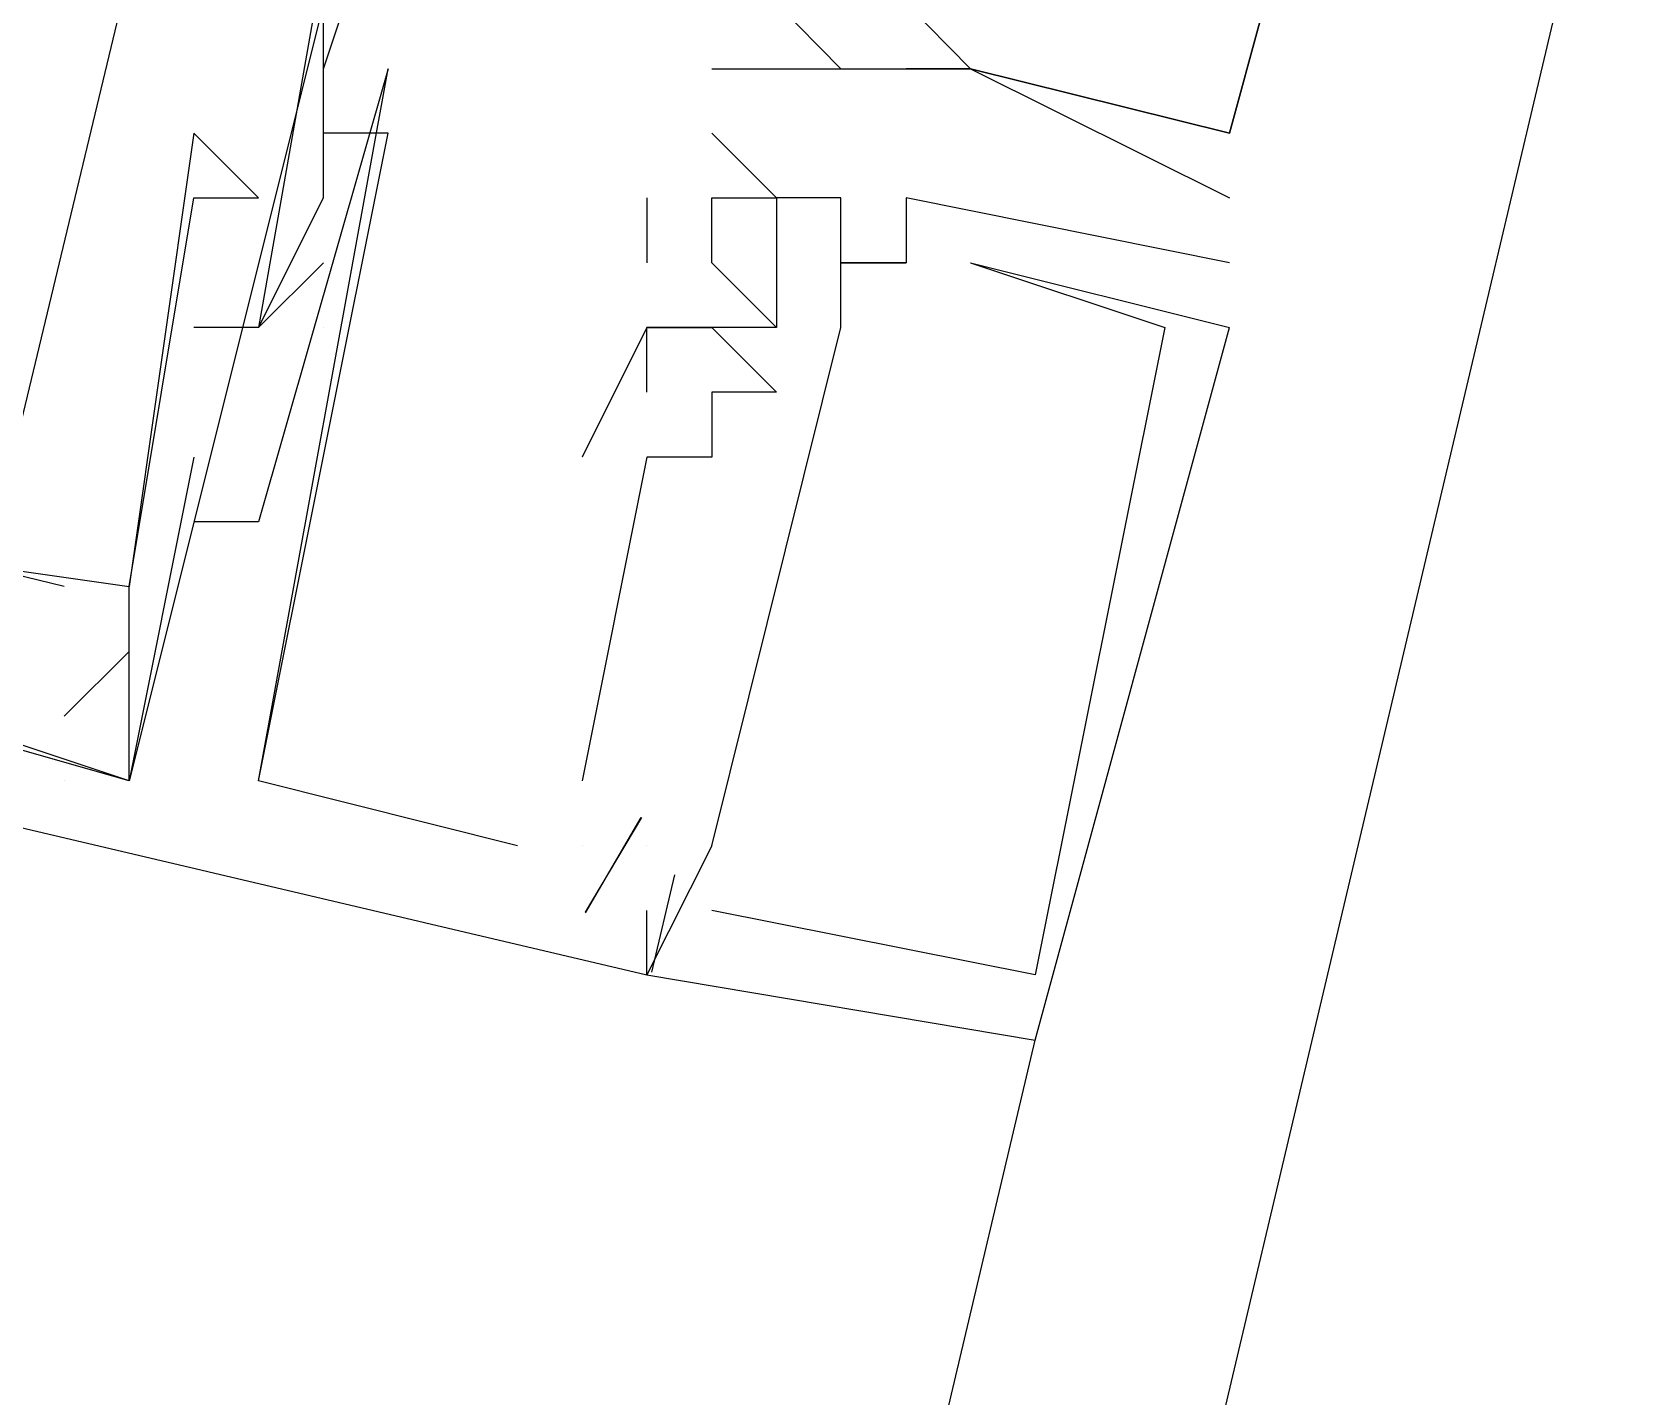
# Model space of a CAD drawing. Header units: feet. Extents: x -84 to 198, y -22 to 181.
# Drawn here: x 126.6466 to 126.9754, y 133.8111 to 134.092 of the extents above; entities that cross this region are included whole.
import ezdxf

# ---------------------------------------------------------------- set-up
doc = ezdxf.new("R2010")
doc.units = ezdxf.units.FT
doc.layers.add('A-LINEA', color=7, linetype='CONTINUOUS')

msp = doc.modelspace()

# ---------------------------------------------------------------- linework, layer by layer
at = {"layer": 'A-LINEA'}
for p, q in [((125.2, 126.6578), (128.6933, 141.4178)), ((126.6267, 133.9378), (126.7067, 134.2711)), ((126.7067, 134.0844), (126.7067, 134.0844)), ((126.7067, 134.0844), (126.7067, 134.0844)), ((126.7067, 134.0844), (126.7067, 134.0844)), ((126.72, 134.0844), (126.72, 134.0844)), ((126.72, 134.0844), (126.72, 134.0844)), ((126.72, 134.0844), (126.72, 134.0844)), ((126.72, 134.0844), (126.72, 134.0844)), ((126.72, 134.0844), (126.72, 134.0844)), ((126.72, 134.0844), (126.72, 134.0844)), ((126.72, 134.0844), (126.72, 134.0844)), ((126.72, 134.0844), (126.72, 134.0844)), ((126.72, 134.0844), (126.72, 134.0844)), ((126.7867, 134.0844), (126.7867, 134.0844)), ((126.7867, 134.0844), (126.7867, 134.0844)), ((126.7867, 134.0844), (126.7867, 134.0844)), ((126.7867, 134.0844), (126.7867, 134.0844)), ((126.8, 134.0844), (126.8, 134.0844)), ((126.8, 134.0844), (126.8, 134.0844)), ((126.8, 134.0844), (126.8, 134.0844)), ((126.8, 134.0844), (126.8, 134.0844)), ((126.8133, 134.0844), (126.8133, 134.0844)), ((126.8133, 134.0844), (126.8133, 134.0844)), ((126.8133, 134.0844), (126.8133, 134.0844)), ((126.8133, 134.0844), (126.8133, 134.0844)), ((126.8267, 134.0844), (126.8267, 134.0844)), ((126.8267, 134.0844), (126.8267, 134.0844)), ((126.8267, 134.0844), (126.8267, 134.0844)), ((126.8267, 134.0844), (126.8267, 134.0844)), ((126.8267, 134.0844), (126.8267, 134.0844)), ((126.8267, 134.0844), (126.8267, 134.0844)), ((126.8267, 134.0844), (126.8267, 134.0844)), ((126.8267, 134.0844), (126.8267, 134.0844)), ((126.84, 134.0844), (126.8933, 134.0578)), ((126.84, 134.0844), (126.84, 134.0844)), ((126.84, 134.0844), (126.84, 134.0844)), ((126.84, 134.0844), (126.84, 134.0844)), ((126.84, 134.0844), (126.8933, 134.0578)), ((126.84, 134.0844), (126.84, 134.0844)), ((126.84, 134.0844), (126.84, 134.0844)), ((126.84, 134.0844), (126.84, 134.0844)), ((126.84, 134.0844), (126.8933, 134.0578)), ((126.84, 134.0844), (126.84, 134.0844)), ((126.84, 134.0844), (126.84, 134.0844)), ((126.84, 134.0844), (126.84, 134.0844)), ((126.84, 134.0844), (126.8933, 134.0578)), ((126.84, 134.0844), (126.84, 134.0844)), ((126.84, 134.0844), (126.84, 134.0844)), ((126.84, 134.0844), (126.84, 134.0844)), ((126.84, 134.0844), (126.84, 134.0844)), ((126.68, 134.0711), (126.68, 134.0711)), ((126.68, 134.0711), (126.68, 134.0711)), ((126.68, 134.0711), (126.68, 134.0711)), ((126.68, 134.0711), (126.68, 134.0711)), ((126.68, 134.0711), (126.68, 134.0711)), ((126.68, 134.0711), (126.68, 134.0711)), ((126.7067, 134.0711), (126.7067, 134.0711)), ((126.7067, 134.0711), (126.7067, 134.0711)), ((126.7067, 134.0711), (126.7067, 134.0711)), ((126.72, 134.0711), (126.7067, 134.0711)), ((126.7067, 134.0711), (126.7067, 134.0711)), ((126.72, 134.0711), (126.7067, 134.0711)), ((126.7067, 134.0711), (126.7067, 134.0711)), ((126.72, 134.0711), (126.7067, 134.0711)), ((126.7067, 134.0711), (126.7067, 134.0711)), ((126.72, 134.0711), (126.72, 134.0711)), ((126.72, 134.0711), (126.72, 134.0711)), ((126.72, 134.0711), (126.72, 134.0711)), ((126.72, 134.0711), (126.72, 134.0711)), ((126.72, 134.0711), (126.72, 134.0711)), ((126.72, 134.0711), (126.72, 134.0711)), ((126.8, 134.0578), (126.7867, 134.0711)), ((126.7867, 134.0711), (126.7867, 134.0711)), ((126.8, 134.0578), (126.7867, 134.0711)), ((126.7867, 134.0711), (126.7867, 134.0711)), ((126.8, 134.0578), (126.7867, 134.0711)), ((126.7867, 134.0711), (126.7867, 134.0711)), ((126.8, 134.0578), (126.7867, 134.0711)), ((126.7867, 134.0711), (126.7867, 134.0711)), ((126.8, 134.0578), (126.7867, 134.0711)), ((126.7867, 134.0711), (126.7867, 134.0711)), ((126.8, 134.0578), (126.7867, 134.0711)), ((126.7867, 134.0711), (126.7867, 134.0711)), ((126.8, 134.0578), (126.7867, 134.0711)), ((126.7867, 134.0711), (126.7867, 134.0711)), ((126.8, 134.0578), (126.7867, 134.0711)), ((126.7867, 134.0711), (126.7867, 134.0711)), ((126.8933, 134.0711), (126.8933, 134.0711)), ((126.8933, 134.0711), (126.8933, 134.0711)), ((126.8933, 134.0711), (126.8933, 134.0711)), ((126.8933, 134.0711), (126.8933, 134.0711)), ((126.8933, 134.0711), (126.8933, 134.0711)), ((126.8933, 134.0711), (126.8933, 134.0711)), ((126.8933, 134.0711), (126.8933, 134.0711)), ((126.68, 134.0578), (126.68, 134.0578)), ((126.68, 134.0578), (126.68, 134.0578)), ((126.68, 134.0578), (126.68, 134.0578)), ((126.68, 134.0578), (126.68, 134.0578)), ((126.68, 134.0578), (126.68, 134.0578)), ((126.68, 134.0578), (126.68, 134.0578)), ((126.6933, 134.0578), (126.6933, 134.0578)), ((126.6933, 134.0578), (126.6933, 134.0578)), ((126.6933, 134.0578), (126.6933, 134.0578)), ((126.6933, 134.0578), (126.6933, 134.0578)), ((126.6933, 134.0578), (126.6933, 134.0578)), ((126.6933, 134.0578), (126.6933, 134.0578)), ((126.7067, 134.0578), (126.7067, 134.0578)), ((126.7067, 134.0578), (126.7067, 134.0578)), ((126.7067, 134.0578), (126.7067, 134.0578)), ((126.7733, 134.0578), (126.7733, 134.0444)), ((126.7733, 134.0578), (126.7733, 134.0578)), ((126.7733, 134.0578), (126.7733, 134.0444)), ((126.7733, 134.0578), (126.7733, 134.0578)), ((126.7733, 134.0578), (126.7733, 134.0444)), ((126.7733, 134.0578), (126.7733, 134.0578)), ((126.7733, 134.0578), (126.7733, 134.0444)), ((126.7733, 134.0578), (126.7733, 134.0578)), ((126.7733, 134.0578), (126.7733, 134.0444)), ((126.7733, 134.0578), (126.7733, 134.0578)), ((126.7733, 134.0578), (126.7733, 134.0444)), ((126.7733, 134.0578), (126.7733, 134.0578)), ((126.7733, 134.0578), (126.7733, 134.0444)), ((126.7733, 134.0578), (126.7733, 134.0578)), ((126.7733, 134.0578), (126.7733, 134.0444)), ((126.7733, 134.0578), (126.7733, 134.0578)), ((126.7867, 134.0578), (126.7867, 134.0578)), ((126.7867, 134.0578), (126.7867, 134.0578)), ((126.7867, 134.0578), (126.7867, 134.0578)), ((126.7867, 134.0578), (126.7867, 134.0578)), ((126.7867, 134.0578), (126.7867, 134.0578)), ((126.7867, 134.0578), (126.7867, 134.0578)), ((126.7867, 134.0578), (126.7867, 134.0578)), ((126.7867, 134.0578), (126.7867, 134.0578)), ((126.7867, 134.0578), (126.7867, 134.0578)), ((126.7867, 134.0578), (126.7867, 134.0578)), ((126.7867, 134.0578), (126.7867, 134.0578)), ((126.7867, 134.0578), (126.7867, 134.0578)), ((126.7867, 134.0578), (126.7867, 134.0578)), ((126.7867, 134.0578), (126.7867, 134.0578)), ((126.7867, 134.0578), (126.7867, 134.0578)), ((126.7867, 134.0578), (126.7867, 134.0578)), ((126.7867, 134.0578), (126.7867, 134.0578)), ((126.7867, 134.0578), (126.7867, 134.0578)), ((126.7867, 134.0578), (126.7867, 134.0578)), ((126.7867, 134.0578), (126.7867, 134.0578)), ((126.7867, 134.0578), (126.7867, 134.0578)), ((126.7867, 134.0578), (126.7867, 134.0578)), ((126.7867, 134.0578), (126.7867, 134.0578)), ((126.7867, 134.0578), (126.7867, 134.0578)), ((126.8, 134.0578), (126.8, 134.0578)), ((126.8, 134.0578), (126.8, 134.0578)), ((126.8, 134.0578), (126.8, 134.0578)), ((126.8, 134.0578), (126.8, 134.0578)), ((126.8, 134.0578), (126.8, 134.0578)), ((126.8, 134.0578), (126.8, 134.0578)), ((126.8, 134.0578), (126.8, 134.0578)), ((126.8, 134.0578), (126.8, 134.0578)), ((126.8, 134.0578), (126.8, 134.0578)), ((126.8, 134.0578), (126.8, 134.0578)), ((126.8, 134.0578), (126.8, 134.0578)), ((126.8, 134.0578), (126.8, 134.0578)), ((126.8, 134.0578), (126.8, 134.0578)), ((126.8, 134.0578), (126.8, 134.0578)), ((126.8, 134.0578), (126.8, 134.0578)), ((126.8, 134.0578), (126.8, 134.0578)), ((126.8133, 134.0578), (126.8133, 134.0578)), ((126.8133, 134.0578), (126.8133, 134.0578)), ((126.8133, 134.0578), (126.8133, 134.0578)), ((126.8133, 134.0578), (126.8133, 134.0578)), ((126.8133, 134.0578), (126.8133, 134.0578)), ((126.8133, 134.0578), (126.8133, 134.0578)), ((126.8133, 134.0578), (126.8133, 134.0578)), ((126.8133, 134.0578), (126.8133, 134.0578)), ((126.8267, 134.0578), (126.8267, 134.0578)), ((126.8267, 134.0578), (126.8267, 134.0578)), ((126.8267, 134.0578), (126.8267, 134.0578)), ((126.8267, 134.0578), (126.8267, 134.0578)), ((126.8933, 134.0444), (126.8267, 134.0578)), ((126.8267, 134.0578), (126.8267, 134.0578)), ((126.8933, 134.0444), (126.8267, 134.0578)), ((126.8267, 134.0578), (126.8267, 134.0578)), ((126.8933, 134.0444), (126.8267, 134.0578)), ((126.8267, 134.0578), (126.8267, 134.0578)), ((126.8933, 134.0444), (126.8267, 134.0578)), ((126.8267, 134.0578), (126.8267, 134.0578)), ((126.8267, 134.0578), (126.8267, 134.0578)), ((126.8933, 134.0578), (126.8933, 134.0578)), ((126.8933, 134.0578), (126.8933, 134.0578)), ((126.8933, 134.0578), (126.8933, 134.0578)), ((126.8933, 134.0578), (126.8933, 134.0578)), ((126.8933, 134.0578), (126.8933, 134.0578)), ((126.8933, 134.0578), (126.8933, 134.0578)), ((126.7067, 134.0444), (126.7067, 134.0444)), ((126.7067, 134.0444), (126.7067, 134.0444)), ((126.7067, 134.0444), (126.7067, 134.0444)), ((126.7733, 134.0444), (126.7733, 134.0444)), ((126.7733, 134.0444), (126.7733, 134.0444)), ((126.7733, 134.0444), (126.7733, 134.0444)), ((126.7733, 134.0444), (126.7733, 134.0444)), ((126.7733, 134.0444), (126.7733, 134.0444)), ((126.7733, 134.0444), (126.7733, 134.0444)), ((126.7733, 134.0444), (126.7733, 134.0444)), ((126.7733, 134.0444), (126.7733, 134.0444)), ((126.7867, 134.0444), (126.7867, 134.0444)), ((126.7867, 134.0444), (126.7867, 134.0444)), ((126.7867, 134.0444), (126.7867, 134.0444)), ((126.7867, 134.0444), (126.7867, 134.0444)), ((126.7867, 134.0444), (126.7867, 134.0444)), ((126.7867, 134.0444), (126.7867, 134.0444)), ((126.7867, 134.0444), (126.7867, 134.0444)), ((126.7867, 134.0444), (126.7867, 134.0444)), ((126.8, 134.0444), (126.8, 134.0444)), ((126.8, 134.0444), (126.8, 134.0444)), ((126.8, 134.0444), (126.8, 134.0444)), ((126.8, 134.0444), (126.8, 134.0444)), ((126.8, 134.0444), (126.8, 134.0444)), ((126.8133, 134.0444), (126.8133, 134.0444)), ((126.8133, 134.0444), (126.8133, 134.0444)), ((126.8133, 134.0444), (126.8133, 134.0444)), ((126.8133, 134.0311), (126.8133, 134.0444)), ((126.8133, 134.0444), (126.8133, 134.0444)), ((126.8133, 134.0444), (126.8133, 134.0444)), ((126.8133, 134.0311), (126.8133, 134.0444)), ((126.8133, 134.0444), (126.8133, 134.0444)), ((126.8133, 134.0444), (126.8133, 134.0444)), ((126.8133, 134.0311), (126.8133, 134.0444)), ((126.8133, 134.0444), (126.8133, 134.0444)), ((126.8133, 134.0444), (126.8133, 134.0444)), ((126.8133, 134.0311), (126.8133, 134.0444)), ((126.8133, 134.0444), (126.8133, 134.0444)), ((126.8133, 134.0444), (126.8133, 134.0444)), ((126.8133, 134.0311), (126.8133, 134.0444)), ((126.8133, 134.0444), (126.8133, 134.0444)), ((126.8133, 134.0444), (126.8133, 134.0444)), ((126.8133, 134.0311), (126.8133, 134.0444)), ((126.8133, 134.0444), (126.8133, 134.0444)), ((126.8133, 134.0444), (126.8133, 134.0444)), ((126.8133, 134.0444), (126.8133, 134.0444)), ((126.8133, 134.0444), (126.8133, 134.0444)), ((126.8133, 134.0444), (126.8133, 134.0444)), ((126.8267, 134.0444), (126.8267, 134.0444)), ((126.8267, 134.0444), (126.8267, 134.0444)), ((126.8267, 134.0444), (126.8267, 134.0444)), ((126.8267, 134.0444), (126.8267, 134.0444)), ((126.8267, 134.0444), (126.8267, 134.0444)), ((126.8267, 134.0444), (126.8267, 134.0444)), ((126.8267, 134.0444), (126.8267, 134.0444)), ((126.8267, 134.0444), (126.8267, 134.0444)), ((126.8267, 134.0444), (126.8267, 134.0444)), ((126.8267, 134.0444), (126.8267, 134.0444)), ((126.8267, 134.0444), (126.8267, 134.0444)), ((126.8267, 134.0444), (126.8267, 134.0444)), ((126.8267, 134.0444), (126.8267, 134.0444)), ((126.8267, 134.0444), (126.8267, 134.0444)), ((126.8267, 134.0444), (126.8267, 134.0444)), ((126.8267, 134.0444), (126.8267, 134.0444)), ((126.8267, 134.0444), (126.8267, 134.0444)), ((126.84, 134.0444), (126.84, 134.0444)), ((126.84, 134.0444), (126.84, 134.0444)), ((126.84, 134.0444), (126.84, 134.0444)), ((126.84, 134.0444), (126.84, 134.0444)), ((126.84, 134.0444), (126.84, 134.0444)), ((126.84, 134.0444), (126.84, 134.0444)), ((126.84, 134.0444), (126.84, 134.0444)), ((126.84, 134.0444), (126.84, 134.0444)), ((126.8933, 134.0444), (126.8933, 134.0444)), ((126.8933, 134.0444), (126.8933, 134.0444)), ((126.8933, 134.0444), (126.8933, 134.0444)), ((126.8933, 134.0444), (126.8933, 134.0444)), ((126.8933, 134.0444), (126.8933, 134.0444)), ((126.8933, 134.0444), (126.8933, 134.0444)), ((126.8933, 134.0444), (126.8933, 134.0444)), ((126.8933, 134.0444), (126.8933, 134.0444)), ((126.68, 134.0311), (126.68, 134.0311)), ((126.68, 134.0311), (126.68, 134.0311)), ((126.68, 134.0311), (126.68, 134.0311)), ((126.6933, 134.0311), (126.6933, 134.0311)), ((126.6933, 134.0311), (126.6933, 134.0311)), ((126.6933, 134.0311), (126.6933, 134.0311)), ((126.6933, 134.0311), (126.6933, 134.0311)), ((126.6933, 134.0311), (126.6933, 134.0311)), ((126.6933, 134.0311), (126.6933, 134.0311)), ((126.6933, 134.0311), (126.6933, 134.0311)), ((126.6933, 134.0311), (126.6933, 134.0311)), ((126.6933, 134.0311), (126.6933, 134.0311)), ((126.7067, 134.0311), (126.7067, 134.0311)), ((126.7067, 134.0311), (126.7067, 134.0311)), ((126.7067, 134.0311), (126.7067, 134.0311)), ((126.7067, 134.0311), (126.7067, 134.0311)), ((126.7067, 134.0311), (126.7067, 134.0311)), ((126.7067, 134.0311), (126.7067, 134.0311)), ((126.7733, 134.0311), (126.7733, 134.0311)), ((126.7733, 134.0311), (126.7733, 134.0311)), ((126.7733, 134.0311), (126.7733, 134.0311)), ((126.7733, 134.0311), (126.7733, 134.0311)), ((126.7733, 134.0311), (126.7733, 134.0311)), ((126.7733, 134.0311), (126.7733, 134.0311)), ((126.7733, 134.0311), (126.7733, 134.0311)), ((126.7733, 134.0311), (126.7733, 134.0311)), ((126.7733, 134.0311), (126.7733, 134.0311)), ((126.7733, 134.0311), (126.7733, 134.0311)), ((126.7733, 134.0311), (126.7733, 134.0311)), ((126.7733, 134.0311), (126.7733, 134.0311)), ((126.7733, 134.0311), (126.7733, 134.0311)), ((126.7733, 134.0311), (126.7733, 134.0311)), ((126.7733, 134.0311), (126.7733, 134.0311)), ((126.7733, 134.0311), (126.7733, 134.0311)), ((126.7733, 134.0311), (126.7733, 134.0311)), ((126.7733, 134.0311), (126.7733, 134.0311)), ((126.7733, 134.0311), (126.7733, 134.0311)), ((126.7733, 134.0311), (126.7733, 134.0311)), ((126.7733, 134.0311), (126.7733, 134.0311)), ((126.7733, 134.0311), (126.7733, 134.0311)), ((126.7733, 134.0311), (126.7733, 134.0311)), ((126.7733, 134.0311), (126.7733, 134.0311)), ((126.7733, 134.0311), (126.7733, 134.0311)), ((126.7733, 134.0311), (126.7733, 134.0311)), ((126.7733, 134.0311), (126.7733, 134.0311)), ((126.7733, 134.0311), (126.7733, 134.0311)), ((126.7733, 134.0311), (126.7733, 134.0311)), ((126.7733, 134.0311), (126.7733, 134.0311)), ((126.7733, 134.0311), (126.7733, 134.0311)), ((126.7733, 134.0311), (126.7733, 134.0311)), ((126.7867, 134.0311), (126.7867, 134.0311)), ((126.7867, 133.9244), (126.8133, 134.0311)), ((126.7867, 134.0311), (126.7867, 134.0311)), ((126.7867, 134.0311), (126.7867, 134.0311)), ((126.7867, 134.0311), (126.7867, 134.0311)), ((126.7867, 133.9244), (126.8133, 134.0311)), ((126.7867, 134.0311), (126.7867, 134.0311)), ((126.7867, 134.0311), (126.7867, 134.0311)), ((126.7867, 134.0311), (126.7867, 134.0311)), ((126.7867, 133.9244), (126.8133, 134.0311)), ((126.7867, 134.0311), (126.7867, 134.0311)), ((126.7867, 134.0311), (126.7867, 134.0311)), ((126.7867, 134.0311), (126.7867, 134.0311)), ((126.7867, 133.9244), (126.8133, 134.0311)), ((126.7867, 134.0311), (126.7867, 134.0311)), ((126.7867, 134.0311), (126.7867, 134.0311)), ((126.7867, 134.0311), (126.7867, 134.0311)), ((126.7867, 134.0311), (126.7867, 134.0311)), ((126.7867, 133.9244), (126.8133, 134.0311)), ((126.7867, 134.0311), (126.7867, 134.0311)), ((126.7867, 134.0311), (126.7867, 134.0311)), ((126.7867, 134.0311), (126.7867, 134.0311)), ((126.7867, 134.0311), (126.7867, 134.0311)), ((126.7867, 133.9244), (126.8133, 134.0311)), ((126.7867, 134.0311), (126.7867, 134.0311)), ((126.7867, 134.0311), (126.7867, 134.0311)), ((126.7867, 134.0311), (126.7867, 134.0311)), ((126.7867, 134.0311), (126.7867, 134.0311)), ((126.7867, 134.0311), (126.7867, 134.0311)), ((126.7867, 134.0311), (126.7867, 134.0311)), ((126.7867, 134.0311), (126.7867, 134.0311)), ((126.7867, 134.0311), (126.7867, 134.0311)), ((126.7867, 133.9244), (126.8133, 134.0311)), ((126.7867, 134.0311), (126.7867, 134.0311)), ((126.7867, 134.0311), (126.7867, 134.0311)), ((126.7867, 133.9244), (126.8133, 134.0311)), ((126.7867, 134.0311), (126.7867, 134.0311)), ((126.7867, 134.0311), (126.7867, 134.0311)), ((126.7867, 133.9244), (126.8133, 134.0311)), ((126.7867, 134.0311), (126.7867, 134.0311)), ((126.7867, 134.0311), (126.7867, 134.0311)), ((126.8, 134.0311), (126.8, 134.0311)), ((126.8, 134.0311), (126.8, 134.0311)), ((126.8, 134.0311), (126.8, 134.0311)), ((126.8, 134.0311), (126.8, 134.0311)), ((126.8, 134.0311), (126.8, 134.0311)), ((126.8, 134.0311), (126.8, 134.0311)), ((126.8, 134.0311), (126.8, 134.0311)), ((126.8, 134.0311), (126.8, 134.0311)), ((126.8, 134.0311), (126.8, 134.0311)), ((126.8, 134.0311), (126.8, 134.0311)), ((126.8, 134.0311), (126.8, 134.0311)), ((126.8, 134.0311), (126.8, 134.0311)), ((126.8, 134.0311), (126.8, 134.0311)), ((126.8, 134.0311), (126.8, 134.0311)), ((126.8, 134.0311), (126.8, 134.0311)), ((126.8, 134.0311), (126.8, 134.0311)), ((126.8, 134.0311), (126.8, 134.0311)), ((126.8, 134.0311), (126.8, 134.0311)), ((126.8, 134.0311), (126.8, 134.0311)), ((126.8, 134.0311), (126.8, 134.0311)), ((126.8, 134.0311), (126.8, 134.0311)), ((126.8, 134.0311), (126.8, 134.0311)), ((126.8, 134.0311), (126.8, 134.0311)), ((126.8, 134.0311), (126.8, 134.0311)), ((126.8, 134.0311), (126.8, 134.0311)), ((126.8, 134.0311), (126.8, 134.0311)), ((126.8, 134.0311), (126.8, 134.0311)), ((126.8133, 134.0311), (126.8133, 134.0311)), ((126.8133, 134.0311), (126.8133, 134.0311)), ((126.8133, 134.0311), (126.8133, 134.0311)), ((126.8133, 134.0311), (126.8133, 134.0311)), ((126.8133, 134.0311), (126.8133, 134.0311)), ((126.8133, 134.0311), (126.8133, 134.0311)), ((126.8133, 134.0311), (126.8133, 134.0311)), ((126.8133, 134.0311), (126.8133, 134.0311)), ((126.8133, 134.0311), (126.8133, 134.0311)), ((126.8133, 134.0311), (126.8133, 134.0311)), ((126.8133, 134.0311), (126.8133, 134.0311)), ((126.8133, 134.0311), (126.8133, 134.0311)), ((126.8133, 134.0311), (126.8133, 134.0311)), ((126.8133, 134.0311), (126.8133, 134.0311)), ((126.8133, 134.0311), (126.8133, 134.0311)), ((126.8133, 134.0311), (126.8133, 134.0311)), ((126.8133, 134.0311), (126.8133, 134.0311)), ((126.88, 134.0311), (126.88, 134.0311)), ((126.88, 134.0311), (126.88, 134.0311)), ((126.88, 134.0311), (126.88, 134.0311)), ((126.88, 134.0311), (126.88, 134.0311)), ((126.88, 134.0311), (126.88, 134.0311)), ((126.88, 134.0311), (126.88, 134.0311)), ((126.8933, 134.0311), (126.8933, 134.0311)), ((126.8933, 134.0311), (126.8933, 134.0311)), ((126.8933, 134.0311), (126.8933, 134.0311)), ((126.8933, 134.0311), (126.8933, 134.0311)), ((126.8933, 134.0311), (126.8933, 134.0311)), ((126.8933, 134.0311), (126.8933, 134.0311)), ((126.8933, 134.0311), (126.8933, 134.0311)), ((126.8933, 134.0311), (126.8933, 134.0311)), ((126.7733, 134.0178), (126.7733, 134.0178)), ((126.7733, 134.0178), (126.7733, 134.0178)), ((126.7733, 134.0178), (126.7733, 134.0178)), ((126.7733, 134.0178), (126.7733, 134.0178)), ((126.7733, 134.0178), (126.7733, 134.0178)), ((126.7733, 134.0178), (126.7733, 134.0178)), ((126.7733, 134.0178), (126.7733, 134.0178)), ((126.7733, 134.0178), (126.7733, 134.0178)), ((126.7733, 134.0178), (126.7733, 134.0178)), ((126.7733, 134.0178), (126.7733, 134.0178)), ((126.7733, 134.0178), (126.7733, 134.0178)), ((126.7733, 134.0178), (126.7733, 134.0178)), ((126.7867, 134.0178), (126.7867, 134.0178)), ((126.7867, 134.0178), (126.7867, 134.0178)), ((126.7867, 134.0178), (126.7867, 134.0178)), ((126.7867, 134.0178), (126.7867, 134.0178)), ((126.7867, 134.0178), (126.7867, 134.0178)), ((126.7867, 134.0178), (126.7867, 134.0178)), ((126.7867, 134.0178), (126.7867, 134.0178)), ((126.7867, 134.0178), (126.7867, 134.0178)), ((126.7867, 134.0178), (126.7867, 134.0178)), ((126.8, 134.0178), (126.8, 134.0178)), ((126.8, 134.0178), (126.8, 134.0178)), ((126.8, 134.0178), (126.8, 134.0178)), ((126.8, 134.0178), (126.8, 134.0178)), ((126.8, 134.0178), (126.8, 134.0178)), ((126.8, 134.0178), (126.8, 134.0178)), ((126.8, 134.0178), (126.8, 134.0178)), ((126.8, 134.0178), (126.8, 134.0178)), ((126.8, 134.0178), (126.8, 134.0178)), ((126.68, 134.0044), (126.68, 134.0044)), ((126.68, 134.0044), (126.68, 134.0044)), ((126.68, 134.0044), (126.68, 134.0044)), ((126.68, 134.0044), (126.68, 134.0044)), ((126.68, 134.0044), (126.68, 134.0044)), ((126.68, 134.0044), (126.68, 134.0044)), ((126.7733, 134.0044), (126.76, 133.9378)), ((126.76, 134.0044), (126.76, 134.0044)), ((126.7733, 134.0044), (126.76, 133.9378)), ((126.76, 134.0044), (126.76, 134.0044)), ((126.7733, 134.0044), (126.76, 133.9378)), ((126.76, 134.0044), (126.76, 134.0044)), ((126.7733, 134.0044), (126.76, 133.9378)), ((126.76, 134.0044), (126.76, 134.0044)), ((126.7733, 134.0044), (126.76, 133.9378)), ((126.76, 134.0044), (126.76, 134.0044)), ((126.7733, 134.0044), (126.76, 133.9378)), ((126.76, 134.0044), (126.76, 134.0044)), ((126.7733, 134.0044), (126.76, 133.9378)), ((126.76, 134.0044), (126.76, 134.0044)), ((126.7733, 134.0044), (126.76, 133.9378)), ((126.76, 134.0044), (126.76, 134.0044)), ((126.7733, 134.0044), (126.76, 133.9378)), ((126.76, 134.0044), (126.76, 134.0044)), ((126.7733, 134.0044), (126.7733, 134.0044)), ((126.7733, 134.0044), (126.7733, 134.0044)), ((126.7733, 134.0044), (126.7733, 134.0044)), ((126.7733, 134.0044), (126.7733, 134.0044)), ((126.7733, 134.0044), (126.7733, 134.0044)), ((126.7733, 134.0044), (126.7733, 134.0044)), ((126.7733, 134.0044), (126.7733, 134.0044)), ((126.7733, 134.0044), (126.7733, 134.0044)), ((126.7733, 134.0044), (126.7733, 134.0044)), ((126.7733, 134.0044), (126.7733, 134.0044)), ((126.7733, 134.0044), (126.7733, 134.0044)), ((126.7733, 134.0044), (126.7733, 134.0044)), ((126.7867, 134.0044), (126.7733, 134.0044)), ((126.7733, 134.0044), (126.7733, 134.0044)), ((126.7733, 134.0044), (126.7733, 134.0044)), ((126.7867, 134.0044), (126.7733, 134.0044)), ((126.7733, 134.0044), (126.7733, 134.0044)), ((126.7733, 134.0044), (126.7733, 134.0044)), ((126.7867, 134.0044), (126.7733, 134.0044)), ((126.7733, 134.0044), (126.7733, 134.0044)), ((126.7733, 134.0044), (126.7733, 134.0044)), ((126.7867, 134.0044), (126.7867, 134.0044)), ((126.7867, 134.0044), (126.7867, 134.0044)), ((126.7867, 134.0044), (126.7867, 134.0044)), ((126.7867, 134.0044), (126.7867, 134.0044)), ((126.7867, 134.0044), (126.7867, 134.0044)), ((126.7867, 134.0044), (126.7867, 134.0044)), ((126.7867, 134.0044), (126.7867, 134.0044)), ((126.7867, 134.0044), (126.7867, 134.0044)), ((126.7867, 134.0044), (126.7867, 134.0044)), ((126.68, 133.9911), (126.68, 133.9911)), ((126.68, 133.9911), (126.68, 133.9911)), ((126.68, 133.9911), (126.68, 133.9911)), ((126.68, 133.9911), (126.68, 133.9911)), ((126.68, 133.9911), (126.68, 133.9911)), ((126.68, 133.9911), (126.68, 133.9911)), ((126.6933, 133.9911), (126.6933, 133.9911)), ((126.6933, 133.9911), (126.6933, 133.9911)), ((126.6933, 133.9911), (126.6933, 133.9911)), ((126.6933, 133.9911), (126.6933, 133.9911)), ((126.6933, 133.9911), (126.6933, 133.9911)), ((126.6933, 133.9911), (126.6933, 133.9911)), ((126.6533, 133.9778), (126.6533, 133.9778)), ((126.6533, 133.9778), (126.6533, 133.9778)), ((126.6533, 133.9778), (126.6533, 133.9778)), ((126.6533, 133.9778), (126.6533, 133.9778)), ((126.6533, 133.9778), (126.6533, 133.9778)), ((126.6533, 133.9778), (126.6533, 133.9778)), ((126.6667, 133.9778), (126.6667, 133.9778)), ((126.6667, 133.9778), (126.6667, 133.9778)), ((126.6667, 133.9778), (126.6667, 133.9778)), ((126.6667, 133.9778), (126.6667, 133.9778)), ((126.6667, 133.9778), (126.6667, 133.9778)), ((126.6667, 133.9778), (126.6667, 133.9778)), ((126.6667, 133.9778), (126.6667, 133.9778)), ((126.6667, 133.9778), (126.6667, 133.9778)), ((126.6667, 133.9778), (126.6667, 133.9778)), ((126.6667, 133.9778), (126.6667, 133.9778)), ((126.6667, 133.9778), (126.6667, 133.9778)), ((126.6667, 133.9778), (126.6667, 133.9778)), ((126.6667, 133.9778), (126.6667, 133.9778)), ((126.6667, 133.9778), (126.6667, 133.9778)), ((126.6667, 133.9778), (126.6667, 133.9778)), ((126.6667, 133.9778), (126.6667, 133.9778)), ((126.6667, 133.9778), (126.6667, 133.9778)), ((126.6667, 133.9778), (126.6667, 133.9778)), ((126.6533, 133.9511), (126.6667, 133.9644)), ((126.6533, 133.9511), (126.6667, 133.9644)), ((126.6533, 133.9511), (126.6667, 133.9644)), ((126.6533, 133.9511), (126.6667, 133.9644)), ((126.6533, 133.9511), (126.6667, 133.9644)), ((126.6533, 133.9511), (126.6667, 133.9644)), ((126.6667, 133.9644), (126.6667, 133.9644)), ((126.6667, 133.9644), (126.6667, 133.9644)), ((126.6667, 133.9644), (126.6667, 133.9644)), ((126.6667, 133.9644), (126.6667, 133.9644)), ((126.6667, 133.9644), (126.6667, 133.9644)), ((126.6667, 133.9644), (126.6667, 133.9644)), ((126.6533, 133.9511), (126.6533, 133.9511)), ((126.6533, 133.9511), (126.6533, 133.9511)), ((126.6533, 133.9511), (126.6533, 133.9511)), ((126.6533, 133.9511), (126.6533, 133.9511)), ((126.6533, 133.9511), (126.6533, 133.9511)), ((126.6533, 133.9511), (126.6533, 133.9511)), ((126.6667, 133.9511), (126.6667, 133.9511)), ((126.6667, 133.9511), (126.6667, 133.9511)), ((126.6667, 133.9511), (126.6667, 133.9511)), ((126.6667, 133.9511), (126.6667, 133.9511)), ((126.6667, 133.9511), (126.6667, 133.9511)), ((126.6667, 133.9511), (126.6667, 133.9511)), ((126.6533, 133.9378), (126.6533, 133.9378)), ((126.6533, 133.9378), (126.6533, 133.9378)), ((126.6533, 133.9378), (126.6533, 133.9378)), ((126.6667, 133.9378), (126.6667, 133.9378)), ((126.6667, 133.9378), (126.6667, 133.9378)), ((126.6667, 133.9378), (126.6667, 133.9378)), ((126.6667, 133.9378), (126.6667, 133.9378)), ((126.6667, 133.9378), (126.6667, 133.9378)), ((126.6667, 133.9378), (126.6667, 133.9378)), ((126.6667, 133.9378), (126.6667, 133.9378)), ((126.6667, 133.9378), (126.6667, 133.9378)), ((126.6667, 133.9378), (126.6667, 133.9378)), ((126.6667, 133.9378), (126.6667, 133.9378)), ((126.6667, 133.9378), (126.6667, 133.9378)), ((126.6667, 133.9378), (126.6667, 133.9378)), ((126.6667, 133.9378), (126.6667, 133.9378)), ((126.6667, 133.9378), (126.6667, 133.9378)), ((126.6667, 133.9378), (126.6667, 133.9378)), ((126.6933, 133.9378), (126.6933, 133.9378)), ((126.6933, 133.9378), (126.6933, 133.9378)), ((126.6933, 133.9378), (126.6933, 133.9378)), ((126.6933, 133.9378), (126.6933, 133.9378)), ((126.6933, 133.9378), (126.6933, 133.9378)), ((126.6933, 133.9378), (126.6933, 133.9378)), ((126.6933, 133.9378), (126.6933, 133.9378)), ((126.6933, 133.9378), (126.6933, 133.9378)), ((126.6933, 133.9378), (126.6933, 133.9378)), ((126.76, 133.9378), (126.76, 133.9378)), ((126.76, 133.9378), (126.76, 133.9378)), ((126.76, 133.9378), (126.76, 133.9378)), ((126.76, 133.9378), (126.76, 133.9378)), ((126.76, 133.9378), (126.76, 133.9378)), ((126.76, 133.9378), (126.76, 133.9378)), ((126.76, 133.9378), (126.76, 133.9378)), ((126.76, 133.9378), (126.76, 133.9378)), ((126.76, 133.9378), (126.76, 133.9378)), ((126.7722, 133.9302), (126.7606, 133.9107)), ((126.7722, 133.9302), (126.7606, 133.9107)), ((126.7722, 133.9302), (126.7606, 133.9107)), ((126.7721, 133.9302), (126.7606, 133.9106)), ((126.7721, 133.9302), (126.7606, 133.9106)), ((126.7721, 133.9302), (126.7606, 133.9106)), ((126.7722, 133.9302), (126.7606, 133.9107)), ((126.7722, 133.9302), (126.7606, 133.9107)), ((126.7722, 133.9302), (126.7606, 133.9107)), ((126.7467, 133.9244), (126.7467, 133.9244)), ((126.7467, 133.9244), (126.7467, 133.9244)), ((126.7467, 133.9244), (126.7467, 133.9244)), ((126.7467, 133.9244), (126.7467, 133.9244)), ((126.7467, 133.9244), (126.7467, 133.9244)), ((126.7467, 133.9244), (126.7467, 133.9244)), ((126.7467, 133.9244), (126.7467, 133.9244)), ((126.7467, 133.9244), (126.7467, 133.9244)), ((126.7467, 133.9244), (126.7467, 133.9244)), ((126.76, 133.9244), (126.76, 133.9244)), ((126.76, 133.9244), (126.76, 133.9244)), ((126.76, 133.9244), (126.76, 133.9244)), ((126.76, 133.9244), (126.76, 133.9244)), ((126.76, 133.9244), (126.76, 133.9244)), ((126.76, 133.9244), (126.76, 133.9244)), ((126.76, 133.9244), (126.76, 133.9244)), ((126.76, 133.9244), (126.76, 133.9244)), ((126.76, 133.9244), (126.76, 133.9244)), ((126.7733, 133.9244), (126.7733, 133.9244)), ((126.7733, 133.9244), (126.7733, 133.9244)), ((126.7733, 133.9244), (126.7733, 133.9244)), ((126.7733, 133.9244), (126.7733, 133.9244)), ((126.7733, 133.9244), (126.7733, 133.9244)), ((126.7733, 133.9244), (126.7733, 133.9244)), ((126.7733, 133.9244), (126.7733, 133.9244)), ((126.7733, 133.9244), (126.7733, 133.9244)), ((126.7733, 133.9244), (126.7733, 133.9244)), ((126.7733, 133.9244), (126.7733, 133.9244)), ((126.7733, 133.9244), (126.7733, 133.9244)), ((126.7733, 133.9244), (126.7733, 133.9244)), ((126.7733, 133.9244), (126.7733, 133.9244)), ((126.7733, 133.9244), (126.7733, 133.9244)), ((126.7733, 133.9244), (126.7733, 133.9244)), ((126.7733, 133.9244), (126.7733, 133.9244)), ((126.7733, 133.9244), (126.7733, 133.9244)), ((126.7733, 133.9244), (126.7733, 133.9244)), ((126.7867, 133.9244), (126.7867, 133.9244)), ((126.7867, 133.9244), (126.7867, 133.9244)), ((126.7867, 133.9244), (126.7867, 133.9244)), ((126.7867, 133.9244), (126.7867, 133.9244)), ((126.7867, 133.9244), (126.7867, 133.9244)), ((126.7867, 133.9244), (126.7867, 133.9244)), ((126.7867, 133.9244), (126.7867, 133.9244)), ((126.7867, 133.9244), (126.7867, 133.9244)), ((126.7867, 133.9244), (126.7867, 133.9244)), ((126.7867, 133.9244), (126.7867, 133.9244)), ((126.7867, 133.9244), (126.7867, 133.9244)), ((126.7867, 133.9244), (126.7867, 133.9244)), ((126.7867, 133.9244), (126.7867, 133.9244)), ((126.7867, 133.9244), (126.7867, 133.9244)), ((126.7867, 133.9244), (126.7867, 133.9244)), ((126.7867, 133.9244), (126.7867, 133.9244)), ((126.7867, 133.9244), (126.7867, 133.9244)), ((126.7867, 133.9244), (126.7867, 133.9244)), ((126.779, 133.9184), (126.7743, 133.8984)), ((126.779, 133.9184), (126.7743, 133.8984)), ((126.779, 133.9184), (126.7743, 133.8984)), ((126.779, 133.9184), (126.7743, 133.8984)), ((126.779, 133.9184), (126.7743, 133.8984)), ((126.779, 133.9184), (126.7743, 133.8984)), ((126.779, 133.9184), (126.7743, 133.8984)), ((126.779, 133.9184), (126.7743, 133.8984)), ((126.779, 133.9184), (126.7743, 133.8984)), ((126.7733, 133.9111), (126.7733, 133.9111)), ((126.7733, 133.9111), (126.7733, 133.9111)), ((126.7733, 133.9111), (126.7733, 133.9111)), ((126.7733, 133.9111), (126.7733, 133.9111)), ((126.7733, 133.9111), (126.7733, 133.9111)), ((126.7733, 133.9111), (126.7733, 133.9111)), ((126.7733, 133.9111), (126.7733, 133.9111)), ((126.7733, 133.9111), (126.7733, 133.9111)), ((126.7733, 133.9111), (126.7733, 133.9111)), ((126.7867, 133.9111), (126.7867, 133.9111)), ((126.7867, 133.9111), (126.7867, 133.9111)), ((126.7867, 133.9111), (126.7867, 133.9111)), ((126.7867, 133.9111), (126.7867, 133.9111)), ((126.7867, 133.9111), (126.7867, 133.9111)), ((126.7867, 133.9111), (126.7867, 133.9111)), ((126.7867, 133.9111), (126.7867, 133.9111)), ((126.7867, 133.9111), (126.7867, 133.9111)), ((126.7867, 133.9111), (126.7867, 133.9111)), ((126.7733, 133.8978), (126.7733, 133.8978)), ((126.7733, 133.8978), (126.7733, 133.8978)), ((126.7733, 133.8978), (126.7733, 133.8978)), ((126.7733, 133.8978), (126.7733, 133.8978)), ((126.7733, 133.8978), (126.7733, 133.8978)), ((126.7733, 133.8978), (126.7733, 133.8978)), ((126.7733, 133.8978), (126.7733, 133.8978)), ((126.7733, 133.8978), (126.7733, 133.8978)), ((126.7733, 133.8978), (126.7733, 133.8978)), ((126.7733, 133.8978), (126.7733, 133.8978)), ((126.7733, 133.8978), (126.7733, 133.8978)), ((126.7733, 133.8978), (126.7733, 133.8978)), ((126.7733, 133.8978), (126.7733, 133.8978)), ((126.7733, 133.8978), (126.7733, 133.8978)), ((126.7733, 133.8978), (126.7733, 133.8978)), ((126.8533, 133.8978), (126.8533, 133.8978)), ((126.8533, 133.8978), (126.8533, 133.8978)), ((126.8533, 133.8978), (126.8533, 133.8978)), ((126.8533, 133.8978), (126.8533, 133.8978)), ((126.8533, 133.8978), (126.8533, 133.8978)), ((126.8533, 133.8978), (126.8533, 133.8978)), ((125.2267, 127.0044), (126.8533, 133.8844)), ((126.8533, 133.8844), (126.8533, 133.8844)), ((126.8533, 133.8844), (126.8533, 133.8844)), ((126.8533, 133.8844), (126.8533, 133.8844)), ((126.8533, 133.8844), (126.8533, 133.8844)), ((126.8533, 133.8844), (126.8533, 133.8844)), ((126.8533, 133.8844), (126.8533, 133.8844))]:
    msp.add_line(p, q, dxfattribs=at)
for points in [[(126.1733, 134.1911), (126.1867, 134.2844), (126.2, 134.2844), (126.1733, 134.2844), (126.16, 134.2178), (126.1333, 134.2178), (126.0933, 134.0578), (126.7733, 133.8978), (126.7733, 133.9111)], [(126.1733, 134.1911), (126.1867, 134.2844), (126.2, 134.2844), (126.1733, 134.2844), (126.16, 134.2178), (126.1333, 134.2178), (126.0933, 134.0578), (126.7733, 133.8978), (126.7733, 133.9111)], [(126.1733, 134.1911), (126.1867, 134.2844), (126.2, 134.2844), (126.1733, 134.2844), (126.16, 134.2178), (126.1333, 134.2178), (126.0933, 134.0578), (126.7733, 133.8978), (126.7733, 133.9111)], [(126.6533, 134.2444), (126.6533, 134.2711), (126.7333, 134.2578), (126.6933, 134.0311), (126.68, 134.0311)], [(126.6533, 134.2444), (126.6533, 134.2711), (126.7333, 134.2578), (126.6933, 134.0311), (126.68, 134.0311)], [(126.6533, 134.2444), (126.6533, 134.2711), (126.7333, 134.2578), (126.6933, 134.0311), (126.68, 134.0311)], [(126.8933, 134.0711), (126.9333, 134.2178), (126.9333, 134.2178), (126.8533, 134.2311), (126.8533, 134.2178), (126.8533, 134.2311)], [(126.8933, 134.0711), (126.9333, 134.2178), (126.9333, 134.2178), (126.8533, 134.2311), (126.8533, 134.2178), (126.8533, 134.2311)], [(126.8933, 134.0711), (126.9333, 134.2178), (126.9333, 134.2178), (126.8533, 134.2311), (126.8533, 134.2178), (126.8533, 134.2311)], [(126.9333, 134.2178), (126.8933, 134.0711), (126.8933, 134.0711), (126.84, 134.0844), (126.84, 134.0844), (126.84, 134.0844), (126.84, 134.0844), (126.8267, 134.0978)], [(126.9333, 134.2178), (126.8933, 134.0711), (126.8933, 134.0711), (126.84, 134.0844), (126.84, 134.0844), (126.84, 134.0844), (126.84, 134.0844), (126.8267, 134.0978)], [(126.9333, 134.2178), (126.8933, 134.0711), (126.8933, 134.0711), (126.84, 134.0844), (126.84, 134.0844), (126.84, 134.0844), (126.84, 134.0844), (126.8267, 134.0978)], [(126.6533, 133.9778), (126.16, 134.0978), (126.1867, 134.1911)], [(126.6533, 133.9778), (126.16, 134.0978), (126.1867, 134.1911)], [(126.6533, 133.9778), (126.16, 134.0978), (126.1867, 134.1911)], [(126.6533, 133.9778), (126.16, 134.0978), (126.1867, 134.1778)], [(126.6533, 133.9778), (126.16, 134.0978), (126.1867, 134.1778)], [(126.6533, 133.9778), (126.16, 134.0978), (126.1867, 134.1778)], [(126.72, 134.1511), (126.6667, 133.9378), (126.5867, 133.9644)], [(126.72, 134.1511), (126.6667, 133.9378), (126.5867, 133.9644)], [(126.72, 134.1511), (126.6667, 133.9378), (126.5867, 133.9644)], [(126.7067, 134.0844), (126.72, 134.1244), (126.72, 134.1378)], [(126.7067, 134.0844), (126.72, 134.1244), (126.72, 134.1378)], [(126.7067, 134.0844), (126.72, 134.1244), (126.72, 134.1378)], [(126.8, 134.1111), (126.8, 134.1244), (126.8, 134.1244), (126.8, 134.1111), (126.8133, 134.1111), (126.8133, 134.1111), (126.8267, 134.1111), (126.8267, 134.0978), (126.8267, 134.0978), (126.84, 134.0844)], [(126.7067, 134.0444), (126.6933, 134.0311), (126.7067, 134.0578), (126.7067, 134.0711), (126.7067, 134.1111)], [(126.7067, 134.0444), (126.6933, 134.0311), (126.7067, 134.0578), (126.7067, 134.0711), (126.7067, 134.1111)], [(126.7067, 134.0444), (126.6933, 134.0311), (126.7067, 134.0578), (126.7067, 134.0711), (126.7067, 134.1111)], [(126.8133, 134.0844), (126.8, 134.0978), (126.8, 134.1111), (126.8133, 134.1111), (126.8133, 134.0978)], [(126.8133, 134.0844), (126.8, 134.0978), (126.8, 134.1111), (126.8133, 134.1111), (126.8133, 134.0978)], [(126.8133, 134.0844), (126.8, 134.0978), (126.8, 134.1111), (126.8133, 134.1111), (126.8133, 134.0978)], [(126.8133, 134.0844), (126.8, 134.0978), (126.8, 134.1111), (126.8133, 134.1111), (126.8133, 134.0978)], [(126.1333, 134.0844), (126.16, 134.0711), (126.16, 134.0844), (126.56, 133.9911), (126.56, 133.9778), (126.5733, 133.9778), (126.5733, 133.9911), (126.6667, 133.9778)], [(126.1333, 134.0844), (126.16, 134.0711), (126.16, 134.0844), (126.56, 133.9911), (126.56, 133.9778), (126.5733, 133.9778), (126.5733, 133.9911), (126.6667, 133.9778)], [(126.1333, 134.0844), (126.16, 134.0711), (126.16, 134.0844), (126.56, 133.9911), (126.56, 133.9778), (126.5733, 133.9778), (126.5733, 133.9911), (126.6667, 133.9778)], [(126.7467, 133.9244), (126.6933, 133.9378), (126.72, 134.0844), (126.6933, 133.9911), (126.68, 133.9911)], [(126.7467, 133.9244), (126.6933, 133.9378), (126.72, 134.0844), (126.6933, 133.9911), (126.68, 133.9911)], [(126.7467, 133.9244), (126.6933, 133.9378), (126.72, 134.0844), (126.6933, 133.9911), (126.68, 133.9911)], [(126.72, 134.0844), (126.6933, 133.9911), (126.68, 133.9911)], [(126.72, 134.0844), (126.6933, 133.9911), (126.68, 133.9911)], [(126.72, 134.0844), (126.6933, 133.9911), (126.68, 133.9911)], [(126.7467, 133.9244), (126.6933, 133.9378), (126.72, 134.0844)], [(126.7467, 133.9244), (126.6933, 133.9378), (126.72, 134.0844)], [(126.7467, 133.9244), (126.6933, 133.9378), (126.72, 134.0844)], [(126.7867, 134.0844), (126.8, 134.0844), (126.8267, 134.0844), (126.84, 134.0844), (126.8267, 134.0844)], [(126.7867, 134.0844), (126.8, 134.0844), (126.8267, 134.0844), (126.84, 134.0844), (126.8267, 134.0844)], [(126.7867, 134.0844), (126.8, 134.0844), (126.8267, 134.0844), (126.84, 134.0844), (126.8267, 134.0844)], [(126.7867, 134.0844), (126.8, 134.0844), (126.8267, 134.0844), (126.84, 134.0844), (126.8267, 134.0844)], [(126.84, 134.0844), (126.84, 134.0844), (126.84, 134.0844), (126.84, 134.0844), (126.8933, 134.0711), (126.8933, 134.0711), (126.8933, 134.0711)], [(126.68, 134.0044), (126.6667, 133.9378), (126.5733, 133.9644), (126.5867, 133.9911), (126.5733, 133.9911), (126.5733, 133.9778), (126.5733, 133.9644), (126.12, 134.0711)], [(126.68, 134.0044), (126.6667, 133.9378), (126.5733, 133.9644), (126.5867, 133.9911), (126.5733, 133.9911), (126.5733, 133.9778), (126.5733, 133.9644), (126.12, 134.0711)], [(126.68, 134.0044), (126.6667, 133.9378), (126.5733, 133.9644), (126.5867, 133.9911), (126.5733, 133.9911), (126.5733, 133.9778), (126.5733, 133.9644), (126.12, 134.0711)], [(126.68, 134.0044), (126.6667, 133.9378), (126.5733, 133.9644), (126.5867, 133.9911), (126.5733, 133.9911), (126.5733, 133.9778), (126.5733, 133.9644), (126.12, 134.0711)], [(126.68, 134.0044), (126.6667, 133.9378), (126.5733, 133.9644), (126.5867, 133.9911), (126.5733, 133.9911), (126.5733, 133.9778), (126.5733, 133.9644), (126.12, 134.0711)], [(126.68, 134.0044), (126.6667, 133.9378), (126.5733, 133.9644), (126.5867, 133.9911), (126.5733, 133.9911), (126.5733, 133.9778), (126.5733, 133.9644), (126.12, 134.0711)], [(126.6667, 133.9378), (126.6667, 133.9778), (126.68, 134.0578), (126.6933, 134.0578), (126.68, 134.0711), (126.68, 134.0711), (126.6667, 133.9778)], [(126.6667, 133.9378), (126.6667, 133.9778), (126.68, 134.0578), (126.6933, 134.0578), (126.68, 134.0711), (126.68, 134.0711), (126.6667, 133.9778)], [(126.6667, 133.9378), (126.6667, 133.9778), (126.68, 134.0578), (126.6933, 134.0578), (126.68, 134.0711), (126.68, 134.0711), (126.6667, 133.9778)], [(126.6667, 133.9378), (126.6667, 133.9778), (126.68, 134.0578), (126.6933, 134.0578), (126.68, 134.0711), (126.68, 134.0711), (126.6667, 133.9778)], [(126.6667, 133.9378), (126.6667, 133.9778), (126.68, 134.0578), (126.6933, 134.0578), (126.68, 134.0711), (126.68, 134.0711), (126.6667, 133.9778)], [(126.6667, 133.9378), (126.6667, 133.9778), (126.68, 134.0578), (126.6933, 134.0578), (126.68, 134.0711), (126.68, 134.0711), (126.6667, 133.9778)], [(126.7467, 133.9244), (126.6933, 133.9378), (126.72, 134.0711)], [(126.7467, 133.9244), (126.6933, 133.9378), (126.72, 134.0711)], [(126.7467, 133.9244), (126.6933, 133.9378), (126.72, 134.0711)], [(126.0933, 134.0578), (126.7733, 133.8978), (126.7733, 133.9111)], [(126.0933, 134.0578), (126.7733, 133.8978), (126.7733, 133.9111)], [(126.0933, 134.0578), (126.7733, 133.8978), (126.7733, 133.9111)], [(126.0933, 134.0578), (126.7733, 133.8978), (126.7733, 133.9111)], [(126.0933, 134.0578), (126.7733, 133.8978), (126.7733, 133.9111)], [(126.0933, 134.0578), (126.7733, 133.8978), (126.7733, 133.9111)], [(126.8, 134.0444), (126.8, 134.0311), (126.7867, 134.0444), (126.7867, 134.0578), (126.8, 134.0578)], [(126.8, 134.0311), (126.7867, 134.0444), (126.7867, 134.0578), (126.8, 134.0578), (126.8, 134.0311)], [(126.8, 134.0311), (126.7867, 134.0444), (126.7867, 134.0578), (126.8, 134.0578), (126.8, 134.0311)], [(126.8, 134.0311), (126.7867, 134.0444), (126.7867, 134.0578), (126.8, 134.0578), (126.8, 134.0311)], [(126.8, 134.0444), (126.8, 134.0311), (126.7867, 134.0444), (126.7867, 134.0578), (126.8, 134.0578)], [(126.8, 134.0444), (126.8, 134.0311), (126.7867, 134.0444), (126.7867, 134.0578), (126.8, 134.0578)], [(126.8, 134.0444), (126.8, 134.0311), (126.7867, 134.0444), (126.7867, 134.0578), (126.8, 134.0578)], [(126.8, 134.0444), (126.8, 134.0311), (126.7867, 134.0444), (126.7867, 134.0578), (126.8, 134.0578)], [(126.8933, 134.0444), (126.8267, 134.0578), (126.8267, 134.0444), (126.8133, 134.0444), (126.8133, 134.0578), (126.8, 134.0578)], [(126.8933, 134.0444), (126.8267, 134.0578), (126.8267, 134.0444), (126.8133, 134.0444), (126.8133, 134.0578), (126.8, 134.0578)], [(126.8933, 134.0444), (126.8267, 134.0578), (126.8267, 134.0444), (126.8133, 134.0444), (126.8133, 134.0578), (126.8, 134.0578)], [(126.8933, 134.0444), (126.8267, 134.0578), (126.8267, 134.0444), (126.8133, 134.0444), (126.8133, 134.0578), (126.8, 134.0578)], [(126.8267, 134.0444), (126.8133, 134.0444), (126.8133, 134.0578), (126.8, 134.0578)], [(126.8267, 134.0444), (126.8133, 134.0444), (126.8133, 134.0578), (126.8, 134.0578)], [(126.8267, 134.0444), (126.8133, 134.0444), (126.8133, 134.0578), (126.8, 134.0578)], [(126.8267, 134.0444), (126.8133, 134.0444), (126.8133, 134.0578), (126.8, 134.0578)], [(126.8933, 134.0578), (126.8933, 134.0578), (126.8933, 134.0578)], [(126.84, 134.0444), (126.84, 134.0444), (126.88, 134.0311), (126.88, 134.0311), (126.8533, 133.8978), (126.8533, 133.8978), (126.7867, 133.9111)], [(126.84, 134.0444), (126.84, 134.0444), (126.88, 134.0311), (126.88, 134.0311), (126.8533, 133.8978), (126.8533, 133.8978), (126.7867, 133.9111)], [(126.84, 134.0444), (126.84, 134.0444), (126.88, 134.0311), (126.88, 134.0311), (126.8533, 133.8978), (126.8533, 133.8978), (126.7867, 133.9111)], [(126.84, 134.0444), (126.84, 134.0444), (126.88, 134.0311), (126.88, 134.0311), (126.8533, 133.8978), (126.8533, 133.8978), (126.7867, 133.9111)], [(126.84, 134.0444), (126.84, 134.0444), (126.88, 134.0311), (126.88, 134.0311), (126.8533, 133.8978), (126.8533, 133.8978), (126.7867, 133.9111)], [(126.84, 134.0444), (126.84, 134.0444), (126.88, 134.0311), (126.88, 134.0311), (126.8533, 133.8978), (126.8533, 133.8978), (126.7867, 133.9111)], [(126.8133, 134.0444), (126.8267, 134.0444), (126.8267, 134.0444), (126.8267, 134.0444)], [(126.8133, 134.0311), (126.8133, 134.0444), (126.8133, 134.0444)], [(126.8267, 134.0444), (126.8267, 134.0444), (126.8267, 134.0444), (126.8133, 134.0444), (126.8133, 134.0444)], [(126.8267, 134.0444), (126.8267, 134.0444), (126.8267, 134.0444), (126.8133, 134.0444), (126.8133, 134.0444)], [(126.8267, 134.0444), (126.8267, 134.0444), (126.8267, 134.0444), (126.8133, 134.0444), (126.8133, 134.0444)], [(126.8267, 134.0444), (126.8267, 134.0444), (126.8267, 134.0444), (126.8133, 134.0444), (126.8133, 134.0444)], [(126.8267, 134.0444), (126.8267, 134.0444), (126.8267, 134.0444), (126.8133, 134.0444), (126.8133, 134.0444)], [(126.8267, 134.0444), (126.8267, 134.0444), (126.8267, 134.0444), (126.8133, 134.0444), (126.8133, 134.0444)], [(126.8133, 134.0444), (126.8267, 134.0444), (126.8267, 134.0444), (126.8267, 134.0444)], [(126.8133, 134.0311), (126.8133, 134.0444), (126.8133, 134.0444)], [(126.84, 134.0444), (126.84, 134.0444), (126.8933, 134.0311), (126.8933, 134.0311), (126.8933, 134.0311)], [(126.84, 134.0444), (126.84, 134.0444), (126.8933, 134.0311), (126.8933, 134.0311), (126.8933, 134.0311)], [(126.7733, 134.0311), (126.7867, 134.0311), (126.7733, 134.0311), (126.76, 134.0044)], [(126.7733, 134.0311), (126.7867, 134.0311), (126.7733, 134.0311), (126.76, 134.0044)], [(126.7733, 134.0311), (126.7867, 134.0311), (126.7733, 134.0311), (126.76, 134.0044)], [(126.7733, 134.0311), (126.7867, 134.0311), (126.7733, 134.0311), (126.76, 134.0044)], [(126.7733, 134.0311), (126.7867, 134.0311), (126.7733, 134.0311), (126.76, 134.0044)], [(126.7733, 134.0311), (126.7867, 134.0311), (126.7733, 134.0311), (126.76, 134.0044)], [(126.7733, 134.0311), (126.7867, 134.0311), (126.7733, 134.0311), (126.76, 134.0044)], [(126.7733, 134.0311), (126.7867, 134.0311), (126.7733, 134.0311), (126.76, 134.0044)], [(126.7733, 134.0311), (126.7867, 134.0311), (126.7733, 134.0311), (126.76, 134.0044)], [(126.7733, 134.0311), (126.7733, 134.0311), (126.7733, 134.0311), (126.7733, 134.0311)], [(126.8, 134.0311), (126.8, 134.0311), (126.7867, 134.0311), (126.8, 134.0178), (126.7867, 134.0178), (126.7867, 134.0044), (126.7733, 134.0044)], [(126.7733, 134.0178), (126.7733, 134.0311), (126.7867, 134.0311)], [(126.8, 134.0311), (126.8, 134.0311), (126.7867, 134.0311), (126.8, 134.0178), (126.7867, 134.0178), (126.7867, 134.0044), (126.7733, 134.0044)], [(126.7733, 134.0178), (126.7733, 134.0311), (126.7867, 134.0311)], [(126.8, 134.0311), (126.8, 134.0311), (126.7867, 134.0311), (126.8, 134.0178), (126.7867, 134.0178), (126.7867, 134.0044), (126.7733, 134.0044)], [(126.7733, 134.0178), (126.7733, 134.0311), (126.7867, 134.0311)], [(126.8, 134.0311), (126.8, 134.0311), (126.7867, 134.0311), (126.8, 134.0178), (126.7867, 134.0178), (126.7867, 134.0044), (126.7733, 134.0044)], [(126.7733, 134.0178), (126.7733, 134.0311), (126.7867, 134.0311)], [(126.7867, 133.9244), (126.7733, 133.8978), (126.8533, 133.8844), (126.8533, 133.8844), (126.8933, 134.0311)], [(126.7733, 134.0311), (126.7733, 134.0311), (126.7733, 134.0311), (126.7733, 134.0311)], [(126.8, 134.0311), (126.8, 134.0311), (126.7867, 134.0311), (126.8, 134.0178), (126.7867, 134.0178), (126.7867, 134.0044), (126.7733, 134.0044)], [(126.7733, 134.0178), (126.7733, 134.0311), (126.7867, 134.0311)], [(126.7867, 133.9244), (126.7733, 133.8978), (126.8533, 133.8844), (126.8533, 133.8844), (126.8933, 134.0311)], [(126.7733, 134.0311), (126.7733, 134.0311), (126.7733, 134.0311), (126.7733, 134.0311)], [(126.8, 134.0311), (126.8, 134.0311), (126.7867, 134.0311), (126.8, 134.0178), (126.7867, 134.0178), (126.7867, 134.0044), (126.7733, 134.0044)], [(126.7733, 134.0178), (126.7733, 134.0311), (126.7867, 134.0311)], [(126.7867, 133.9244), (126.7733, 133.8978), (126.8533, 133.8844), (126.8533, 133.8844), (126.8933, 134.0311)], [(126.7733, 134.0311), (126.7733, 134.0311), (126.7733, 134.0311), (126.7733, 134.0311)], [(126.7867, 133.9244), (126.7733, 133.8978), (126.8533, 133.8844), (126.8533, 133.8844), (126.8933, 134.0311)], [(126.7733, 134.0311), (126.7733, 134.0311), (126.7733, 134.0311), (126.7733, 134.0311)], [(126.7867, 133.9244), (126.7733, 133.8978), (126.8533, 133.8844), (126.8533, 133.8844), (126.8933, 134.0311)], [(126.7733, 134.0311), (126.7733, 134.0311), (126.7733, 134.0311), (126.7733, 134.0311)], [(126.7867, 133.9244), (126.7733, 133.8978), (126.8533, 133.8844), (126.8533, 133.8844), (126.8933, 134.0311)], [(126.7733, 134.0311), (126.7733, 134.0311), (126.7733, 134.0311), (126.7733, 134.0311)], [(126.7733, 134.0311), (126.7733, 134.0311), (126.7733, 134.0311), (126.7733, 134.0311)], [(126.8, 134.0311), (126.8, 134.0311), (126.8, 134.0311), (126.7867, 134.0311), (126.7867, 134.0311)], [(126.8, 134.0311), (126.8, 134.0311), (126.8, 134.0311), (126.7867, 134.0311), (126.7867, 134.0311)], [(126.8, 134.0311), (126.8, 134.0311), (126.8, 134.0311), (126.7867, 134.0311), (126.7867, 134.0311)], [(126.8, 134.0311), (126.8, 134.0311), (126.8, 134.0311), (126.7867, 134.0311), (126.7867, 134.0311)], [(126.8, 134.0311), (126.8, 134.0311), (126.8, 134.0311), (126.7867, 134.0311), (126.7867, 134.0311)], [(126.8, 134.0311), (126.8, 134.0311), (126.8, 134.0311), (126.7867, 134.0311), (126.7867, 134.0311)], [(126.8, 134.0311), (126.8, 134.0311), (126.8, 134.0311), (126.7867, 134.0311), (126.7867, 134.0311)], [(126.8, 134.0311), (126.8, 134.0311), (126.8, 134.0311), (126.7867, 134.0311), (126.7867, 134.0311)], [(126.8, 134.0311), (126.7867, 134.0311), (126.8, 134.0178), (126.7867, 134.0178), (126.7867, 134.0178)], [(126.8, 134.0311), (126.7867, 134.0311), (126.8, 134.0178), (126.7867, 134.0178), (126.7867, 134.0178)], [(126.8, 134.0311), (126.7867, 134.0311), (126.8, 134.0178), (126.7867, 134.0178), (126.7867, 134.0178)], [(126.56, 133.9778), (126.5733, 133.9911), (126.6667, 133.9778)], [(126.56, 133.9778), (126.5733, 133.9911), (126.6667, 133.9778)], [(126.56, 133.9778), (126.5733, 133.9911), (126.6667, 133.9778)]]:
    msp.add_lwpolyline(points, dxfattribs=at)

doc.saveas('drawing.dxf')
